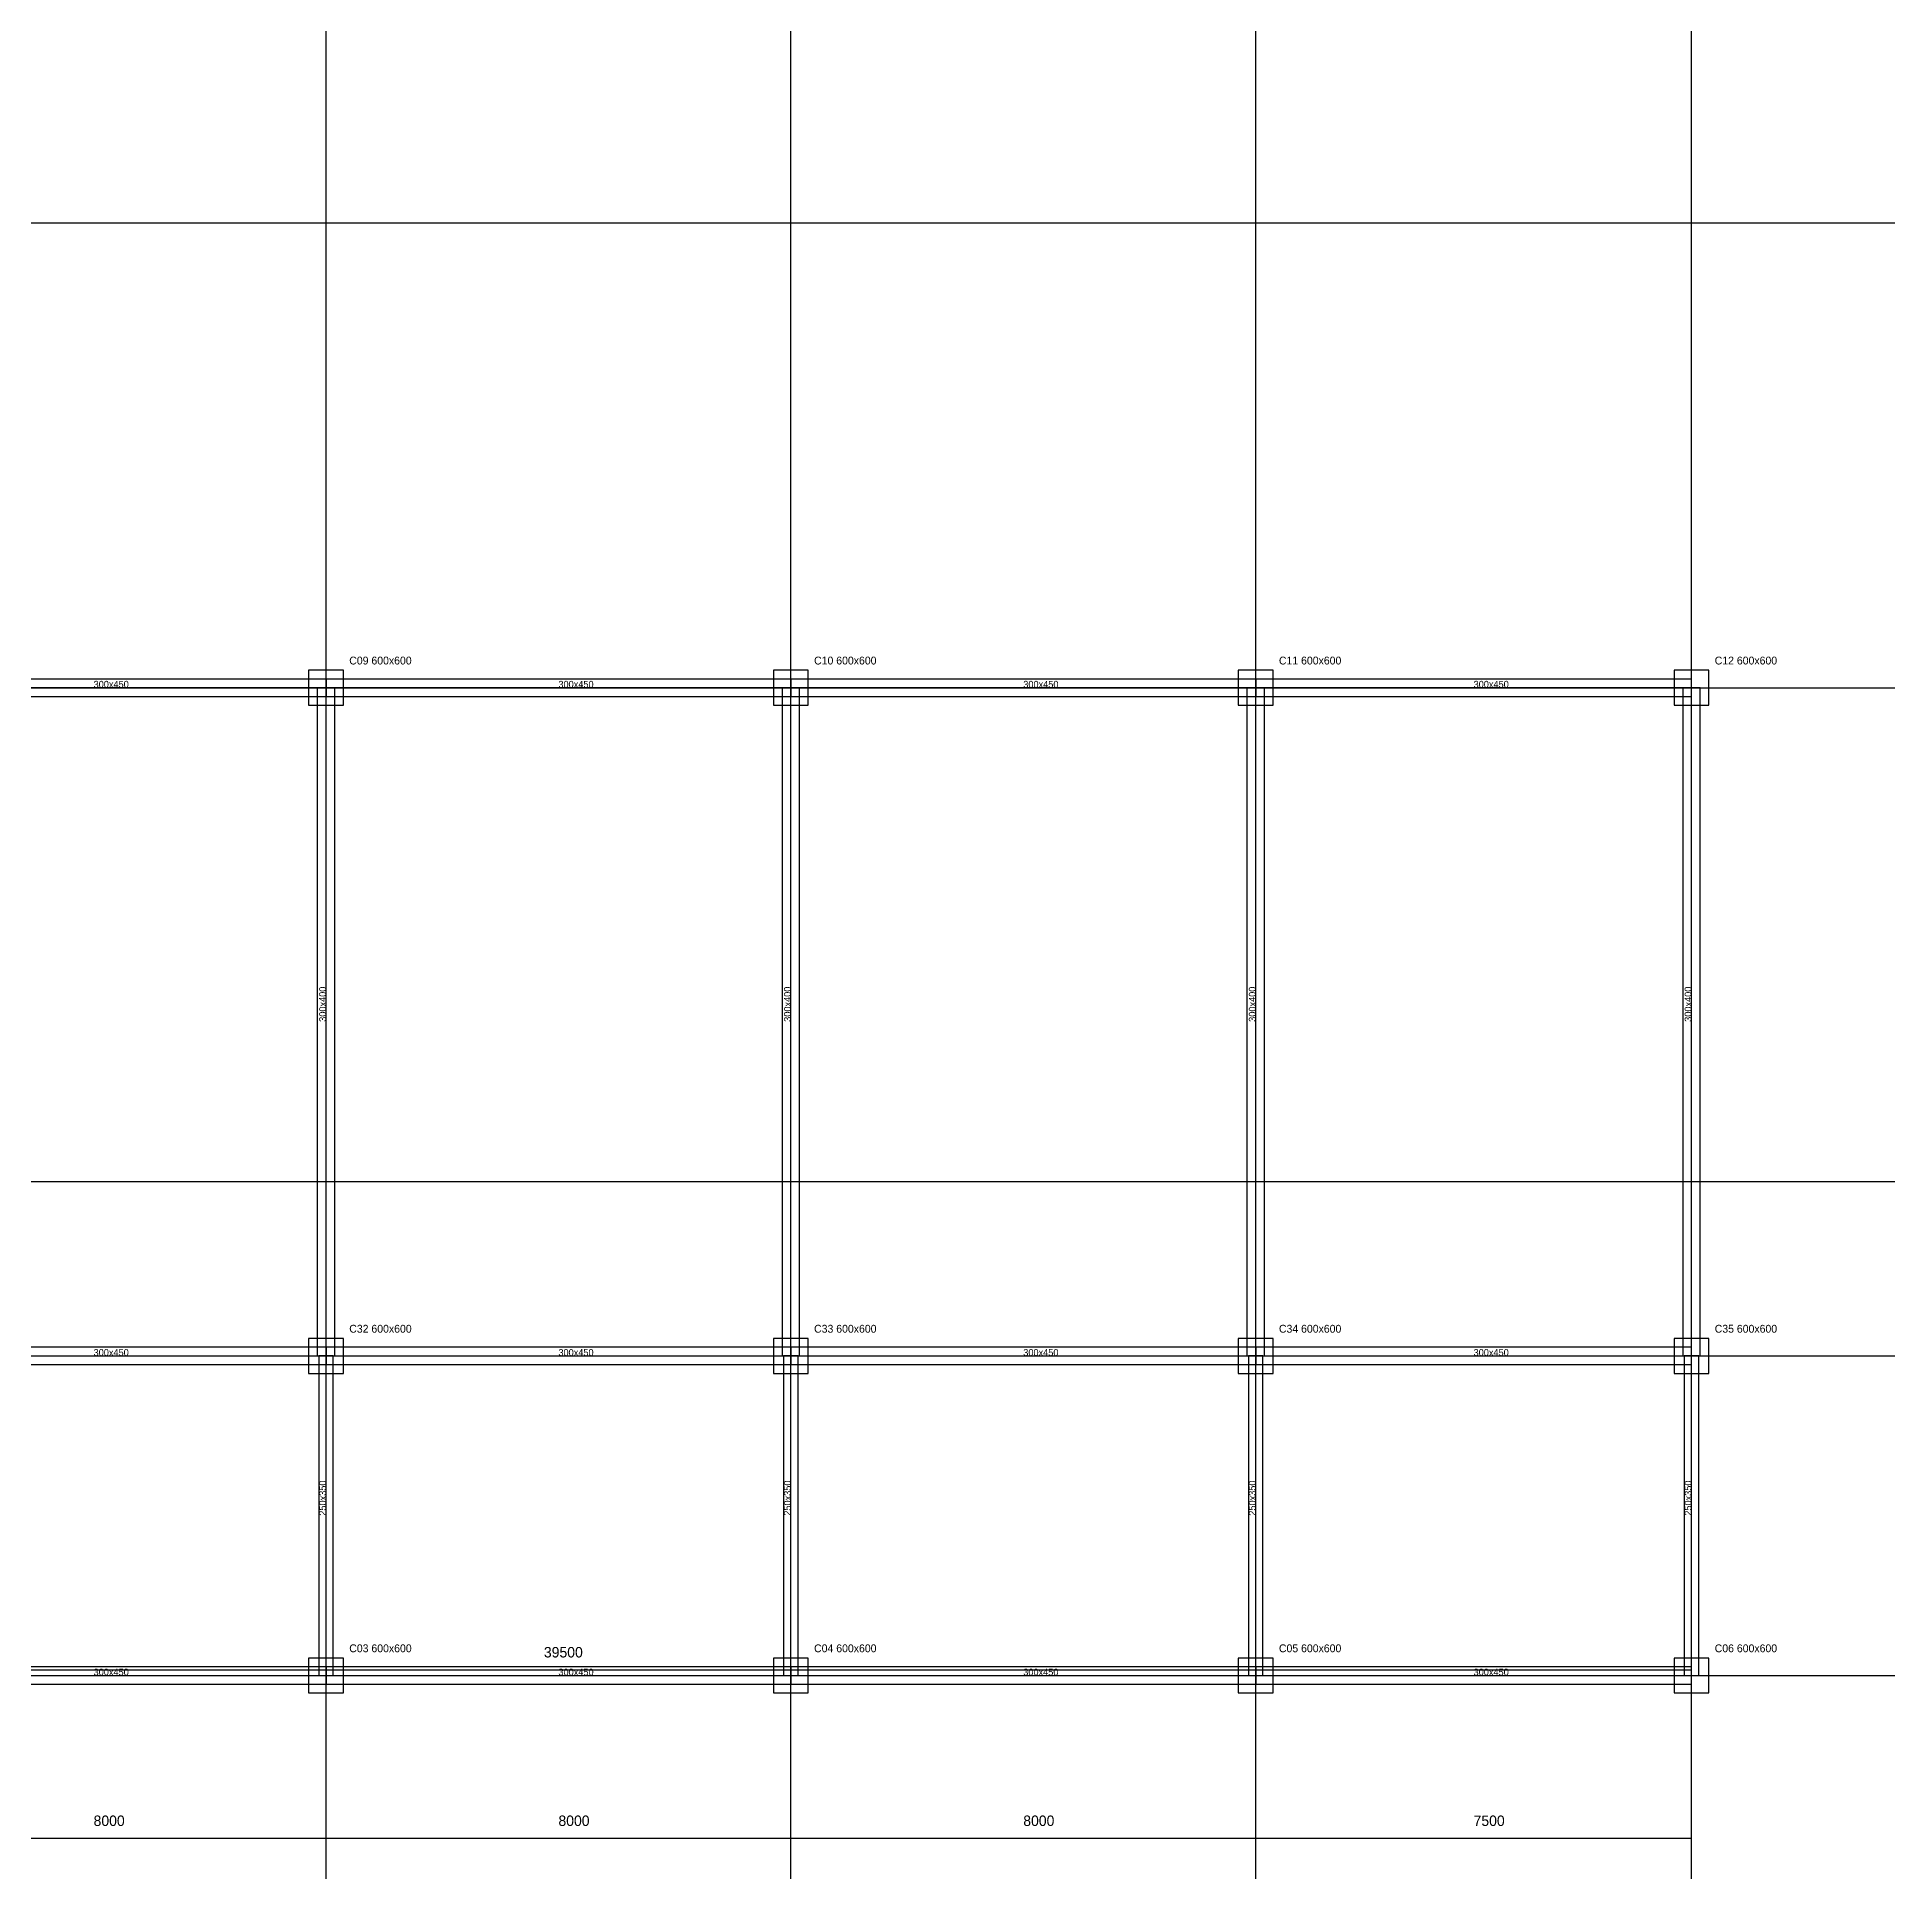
# Model space of a CAD drawing. Header units: metres. Extents: x -3943 to 60000, y -3500 to 59894.
# Drawn here: x 28029 to 60000, y -3500 to 28197 of the extents above; entities that cross this region are included whole.
import ezdxf

# ---------------------------------------------------------------- set-up
doc = ezdxf.new("R2010")
doc.units = ezdxf.units.M
for name, color, linetype in [('A-DIM', 4, 'Continuous'), ('A-GBP-OUTLINE', 8, 'Continuous'), ('A-TEXT', 7, 'Continuous'), ('S-BEAM-P', 5, 'Continuous'), ('S-BEAM-S', 6, 'Continuous'), ('S-COL', 1, 'Continuous'), ('S-GRID', 7, 'Continuous')]:
    doc.layers.add(name, color=color, linetype=linetype)

msp = doc.modelspace()

# ---------------------------------------------------------------- linework, layer by layer
at = {"layer": 'A-DIM'}
for p, q in [((56500, -120), (56500, 320)), ((17000, 100), (56500, 100)), ((25000, -2800), (33000, -2800)), ((33000, -3020), (33000, -2580)), ((33000, -3020), (33000, -2580)), ((33000, -2800), (41000, -2800)), ((41000, -3020), (41000, -2580)), ((41000, -3020), (41000, -2580)), ((41000, -2800), (49000, -2800)), ((49000, -3020), (49000, -2580)), ((49000, -3020), (49000, -2580)), ((49000, -2800), (56500, -2800)), ((56500, -3020), (56500, -2580))]:
    msp.add_line(p, q, dxfattribs=at)
at = {"layer": 'A-GBP-OUTLINE'}
msp.add_lwpolyline([(0, 0), (56500, 0), (56500, 17000), (17000, 17000), (17000, 56000), (0, 56000), (0, 0)], close=True, dxfattribs=at)
at = {"layer": 'S-BEAM-P'}
for points in [[(25000, 17150), (25000, 16850), (33000, 16850), (33000, 17150), (25000, 17150)], [(33000, 17150), (33000, 16850), (41000, 16850), (41000, 17150), (33000, 17150)], [(41000, 17150), (41000, 16850), (49000, 16850), (49000, 17150), (41000, 17150)], [(49000, 17150), (49000, 16850), (56500, 16850), (56500, 17150), (49000, 17150)], [(25000, 5650), (25000, 5350), (33000, 5350), (33000, 5650), (25000, 5650)], [(33000, 5650), (33000, 5350), (41000, 5350), (41000, 5650), (33000, 5650)], [(41000, 5650), (41000, 5350), (49000, 5350), (49000, 5650), (41000, 5650)], [(49000, 5650), (49000, 5350), (56500, 5350), (56500, 5650), (49000, 5650)], [(25000, 150), (25000, -150), (33000, -150), (33000, 150), (25000, 150)], [(33000, 150), (33000, -150), (41000, -150), (41000, 150), (33000, 150)], [(41000, 150), (41000, -150), (49000, -150), (49000, 150), (41000, 150)], [(49000, 150), (49000, -150), (56500, -150), (56500, 150), (49000, 150)]]:
    msp.add_lwpolyline(points, close=True, dxfattribs=at)
at = {"layer": 'S-BEAM-S'}
for points in [[(32850, 5500), (33150, 5500), (33150, 17000), (32850, 17000), (32850, 5500)], [(40850, 5500), (41150, 5500), (41150, 17000), (40850, 17000), (40850, 5500)], [(48850, 5500), (49150, 5500), (49150, 17000), (48850, 17000), (48850, 5500)], [(56350, 5500), (56650, 5500), (56650, 17000), (56350, 17000), (56350, 5500)], [(32875, 0), (33125, 0), (33125, 5500), (32875, 5500), (32875, 0)], [(40875, 0), (41125, 0), (41125, 5500), (40875, 5500), (40875, 0)], [(48875, 0), (49125, 0), (49125, 5500), (48875, 5500), (48875, 0)], [(56375, 0), (56625, 0), (56625, 5500), (56375, 5500), (56375, 0)]]:
    msp.add_lwpolyline(points, close=True, dxfattribs=at)
at = {"layer": 'S-COL'}
for points in [[(32700, 16700), (33300, 16700), (33300, 17300), (32700, 17300), (32700, 16700)], [(40700, 16700), (41300, 16700), (41300, 17300), (40700, 17300), (40700, 16700)], [(48700, 16700), (49300, 16700), (49300, 17300), (48700, 17300), (48700, 16700)], [(56200, 16700), (56800, 16700), (56800, 17300), (56200, 17300), (56200, 16700)], [(32700, 5200), (33300, 5200), (33300, 5800), (32700, 5800), (32700, 5200)], [(40700, 5200), (41300, 5200), (41300, 5800), (40700, 5800), (40700, 5200)], [(48700, 5200), (49300, 5200), (49300, 5800), (48700, 5800), (48700, 5200)], [(56200, 5200), (56800, 5200), (56800, 5800), (56200, 5800), (56200, 5200)], [(32700, -300), (33300, -300), (33300, 300), (32700, 300), (32700, -300)], [(40700, -300), (41300, -300), (41300, 300), (40700, 300), (40700, -300)], [(48700, -300), (49300, -300), (49300, 300), (48700, 300), (48700, -300)], [(56200, -300), (56800, -300), (56800, 300), (56200, 300), (56200, -300)]]:
    msp.add_lwpolyline(points, close=True, dxfattribs=at)
at = {"layer": 'S-GRID'}
for p, q in [((33000, -3500), (33000, 59500)), ((41000, -3500), (41000, 59500)), ((49000, -3500), (49000, 59500)), ((56500, -3500), (56500, 59500)), ((-3500, 25000), (60000, 25000)), ((-3500, 17000), (60000, 17000)), ((-3500, 8500), (60000, 8500)), ((-3500, 5500), (60000, 5500)), ((-3500, 0), (60000, 0))]:
    msp.add_line(p, q, dxfattribs=at)

# ---------------------------------------------------------------- texts
at = {"layer": 'A-DIM'}
for s, p in [('39500', (36750, 310)), ('8000', (29000, -2590)), ('8000', (37000, -2590)), ('8000', (45000, -2590)), ('7500', (52750, -2590))]:
    msp.add_text(s, height=180, dxfattribs=at).set_placement(p)
at = {"layer": 'A-TEXT'}
for s, height, p in [('C09 600x600', 135, (33400, 17400)), ('C10 600x600', 135, (41400, 17400)), ('C11 600x600', 135, (49400, 17400)), ('C12 600x600', 135, (56900, 17400)), ('300x450', 118, (29000, 17000)), ('300x450', 118, (37000, 17000)), ('300x450', 118, (45000, 17000)), ('300x450', 118, (52750, 17000)), ('C32 600x600', 135, (33400, 5900)), ('C33 600x600', 135, (41400, 5900)), ('C34 600x600', 135, (49400, 5900)), ('C35 600x600', 135, (56900, 5900)), ('300x450', 118, (29000, 5500)), ('300x450', 118, (37000, 5500)), ('300x450', 118, (45000, 5500)), ('300x450', 118, (52750, 5500)), ('C03 600x600', 135, (33400, 400)), ('C04 600x600', 135, (41400, 400)), ('C05 600x600', 135, (49400, 400)), ('C06 600x600', 135, (56900, 400)), ('300x450', 118, (29000, 0)), ('300x450', 118, (37000, 0)), ('300x450', 118, (45000, 0)), ('300x450', 118, (52750, 0))]:
    msp.add_text(s, height=height, dxfattribs=at).set_placement(p)
for s, p in [('300x400', (33000, 11250)), ('300x400', (41000, 11250)), ('300x400', (49000, 11250)), ('300x400', (56500, 11250)), ('250x350', (33000, 2750)), ('250x350', (41000, 2750)), ('250x350', (49000, 2750)), ('250x350', (56500, 2750))]:
    msp.add_text(s, height=118, rotation=90, dxfattribs=at).set_placement(p)

doc.saveas('drawing.dxf')
